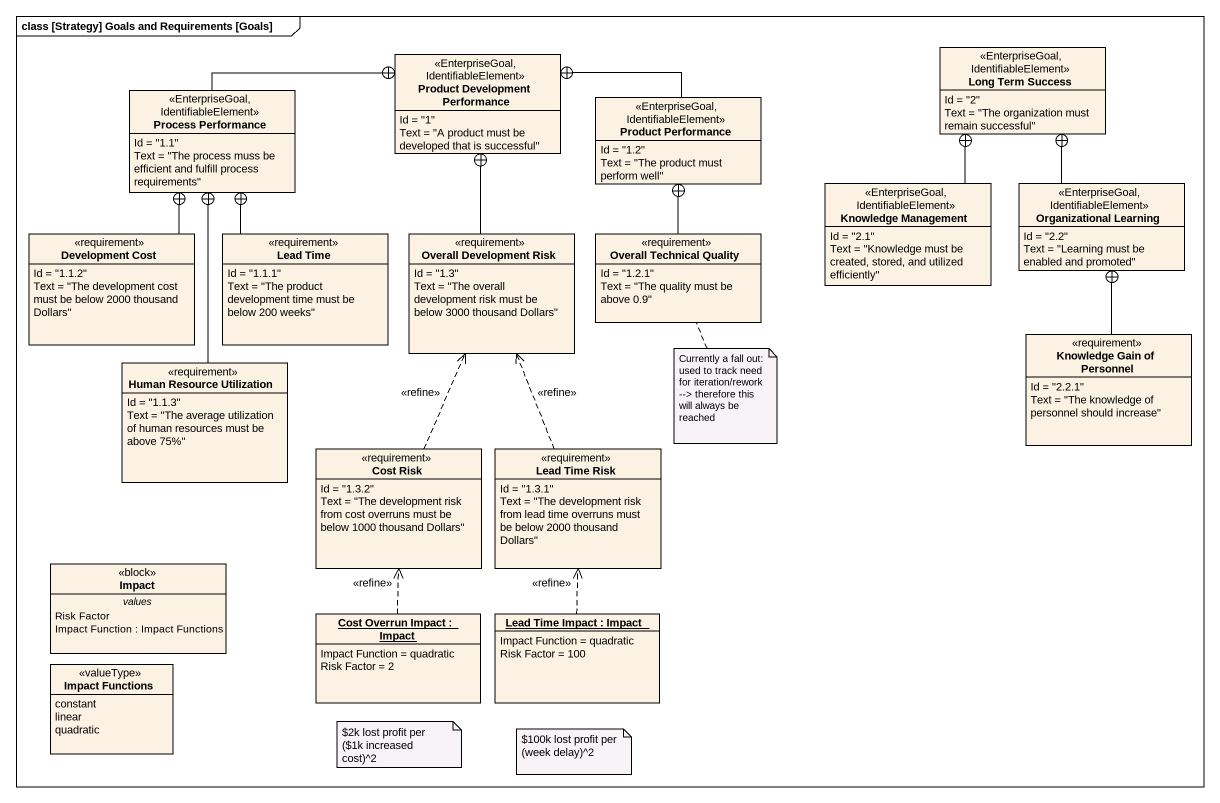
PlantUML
@startuml
mainframe class [Strategy] Goals and Requirements [Goals]
hide circle
hide empty members
class "Product Development Performance" as Product_Development <<EnterpriseGoal, IdentifiableElement>> {
  Id = "1"
  Text = "A product must be developed that is successful"
}
class "Long Term Success" as Long_Term_Success <<EnterpriseGoal, IdentifiableElement>> {
  Id = "2"
  Text = "The organization must remain successful"
}
class "Process Performance" as Process_Performance <<EnterpriseGoal, IdentifiableElement>> {
  Id = "1.1"
  Text = "The process muss be efficient and fulfill process requirements"
}
class "Product Performance" as Product_Performance <<EnterpriseGoal, IdentifiableElement>> {
  Id = "1.2"
  Text = "The product must perform well"
}
class "Knowledge Management" as Knowledge_Management <<EnterpriseGoal, IdentifiableElement>> {
  Id = "2.1"
  Text = "Knowledge must be created, stored, and utilized efficiently"
}
class "Organizational Learning" as Organizational_Learning <<EnterpriseGoal, IdentifiableElement>> {
  Id = "2.2"
  Text = "Learning must be enabled and promoted"
}
class "Development Cost" as Development_Cost <<requirement>> {
  Id = "1.1.2"
  Text = "The development cost must be below 2000 thousand Dollars"
}
class "Lead Time" as Lead_Time <<requirement>> {
  Id = "1.1.1"
  Text = "The product development time must be below 200 weeks"
}
class "Overall Development Risk" as Overall_Development_Risk <<requirement>> {
  Id = "1.3"
  Text = "The overall development risk must be below 3000 thousand Dollars"
}
class "Overall Technical Quality" as Overall_Technical_Quality <<requirement>> {
  Id = "1.2.1"
  Text = "The quality must be above 0.9"
}
class "Knowledge Gain of Personnel" as Knowledge_Gain_of_Personnel <<requirement>> {
  Id = "2.2.1"
  Text = "The knowledge of personnel should increase"
}
class "Human Resource Utilization" as Human_Resource_Utilization <<requirement>> {
  Id = "1.1.3"
  Text = "The average utilization of human resources must be above 75%"
}
class "Cost Risk" as Cost_Risk <<requirement>> {
  Id = "1.3.2"
  Text = "The development risk from cost overruns must be below 1000 thousand Dollars"
}
class "Lead Time Risk" as Lead_Time_Risk <<requirement>> {
  Id = "1.3.1"
  Text = "The development risk from lead time overruns must be below 2000 thousand Dollars"
}
class Impact <<block>> {
  -- values --
  Risk Factor
  Impact Function : Impact Functions
}
object "Cost Overrun Impact : Impact" as Cost_Overrun_Impact {
  Impact Function = quadratic
  Risk Factor = 2
}
object "Lead Time Impact : Impact" as Lead_Time_Impact {
  Impact Function = quadratic
  Risk Factor = 100
}
enum "Impact Functions" as Impact_Functions <<valueType>> {
  constant
  linear
  quadratic
}
Process_Performance -right-+ Product_Development
Product_Performance -left-+ Product_Development
Knowledge_Management -up-+ Long_Term_Success
Organizational_Learning -up-+ Long_Term_Success
Development_Cost -up-+ Process_Performance
Lead_Time -up-+ Process_Performance
Overall_Development_Risk -up-+ Product_Development
Overall_Technical_Quality -up-+ Product_Performance
Knowledge_Gain_of_Personnel -up-+ Organizational_Learning
Human_Resource_Utilization -up-+ Process_Performance
Cost_Risk .up.> Overall_Development_Risk : <<refine>>
Lead_Time_Risk .up.> Overall_Development_Risk : <<refine>>
Cost_Overrun_Impact .up.> Cost_Risk : <<refine>>
Lead_Time_Impact .up.> Lead_Time_Risk : <<refine>>
note bottom of Overall_Technical_Quality
  Currently a fall out: used to track need for iteration/rework
  ~--> therefore this will always be reached
end note
note as N2
  ~$2k lost profit per (~$1k increased cost)^2
end note
note as N3
  ~$100k lost profit per (week delay)^2
end note
@enduml
